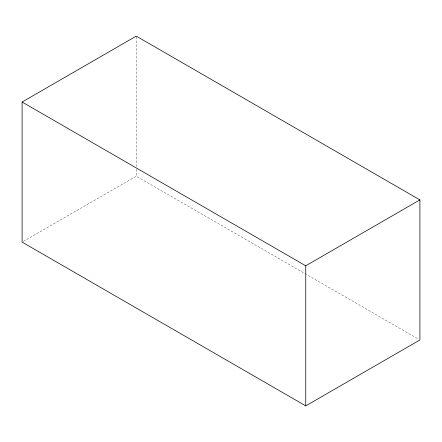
<?xml version="1.0" encoding="UTF-8"?>
<svg xmlns="http://www.w3.org/2000/svg" width="442" height="442" viewBox="0 0 442 442"><rect width="100%" height="100%" fill="white"/><g stroke="black" fill="none" stroke-linecap="round" stroke-linejoin="round"><path stroke-width="0.33" stroke-dasharray="2.21 1.66" d="M23.293 241.426L136.252 176.209L418.707 339.279M136.252 36.813L136.252 166.546M136.252 169.308L136.252 176.209"/><path stroke-width="0.66" d="M22.1 102.03L136.252 36.122L419.9 199.889L419.9 339.97L305.748 405.878L22.1 242.111L22.1 102.03L305.748 265.791L419.9 199.889M305.748 265.791L305.748 405.878"/></g></svg>
